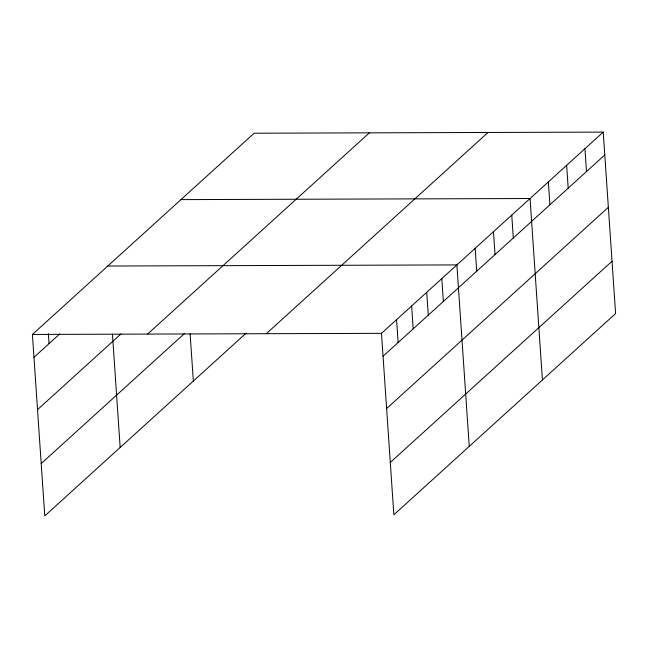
<?xml version="1.0" encoding="UTF-8"?>
<svg xmlns="http://www.w3.org/2000/svg" width="648" height="648" viewBox="0 0 648 648"><rect width="100%" height="100%" fill="white"/><g stroke="black" fill="none" stroke-linecap="round" stroke-linejoin="round"><path stroke-width="0.97" d="M246.029 333.25L44.769 515.897L32.4 334.449L254.146 133.213L603.231 132.103L615.6 313.551L393.854 514.787L381.486 333.339L603.231 132.103M33.963 357.323L59.81 333.866M37.527 409.649L120.974 333.923M147.598 334.084L369.344 132.848M41.205 463.563L184.648 333.388M266.288 333.704L488.033 132.467M383.041 356.214L604.787 154.977M386.613 408.548L608.359 207.311M390.282 462.461L612.036 261.225M180.97 199.616L530.056 198.515L542.425 379.963M107.795 266.028L456.88 264.919L469.249 446.367M32.4 334.449L381.486 333.339M584.933 148.708L586.497 171.582M566.644 165.305L568.199 188.187M548.346 181.91L549.909 204.784M511.758 215.112L513.321 237.994M493.468 231.717L495.023 254.591M475.17 248.322L476.734 271.196M441.798 278.608L443.354 301.482M426.716 292.289L428.279 315.163M411.642 305.969L413.197 328.852M396.56 319.658L398.123 342.533M190.115 333.769L193.339 381.065M112.444 334.19L120.163 447.476M48.357 333.696L49.037 343.643"/></g></svg>
